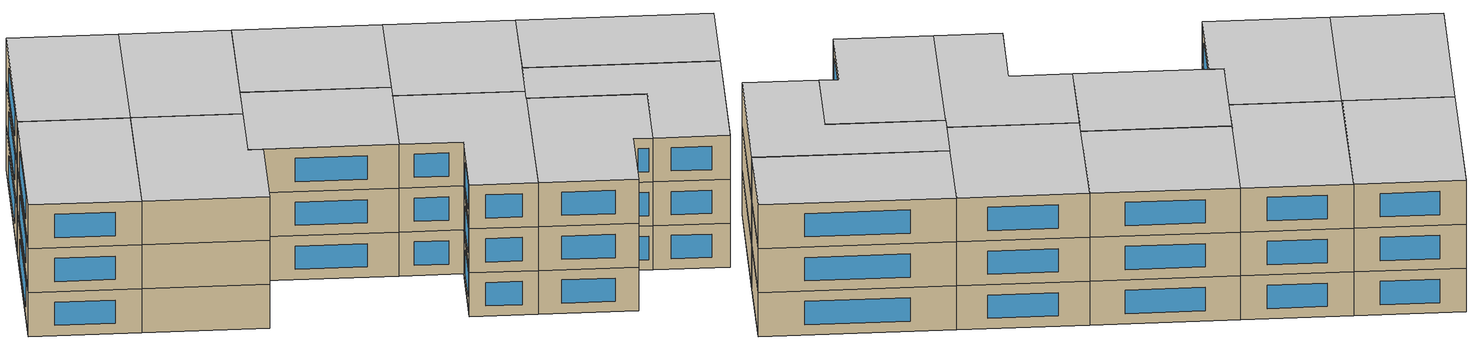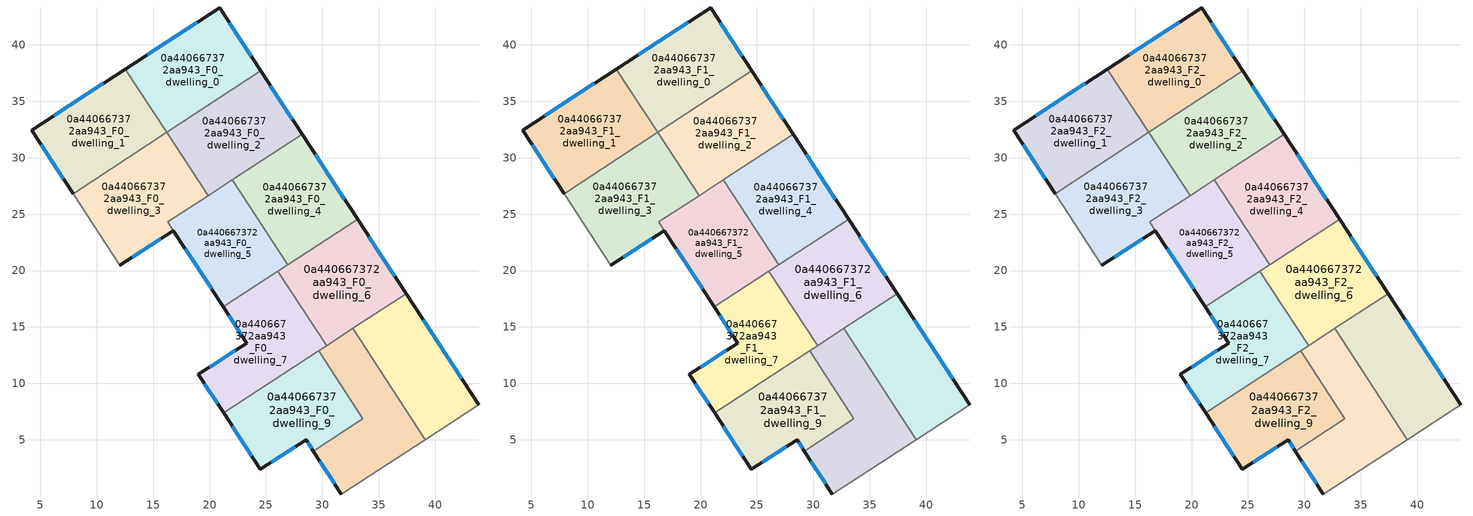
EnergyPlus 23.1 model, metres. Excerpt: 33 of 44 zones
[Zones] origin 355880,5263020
0a440667372aa943_F0_dwelling_0
 floor ground (EU_floor_Construction): 20.89,43.28 24.53,37.7 16.2,32.25 12.53,37.86 z0
 wall outside (EU_wall_Construction): 24.53,37.7 20.89,43.28 12.53,37.86 z0:3
 wall to 0a440667372aa943_F0_dwelling_1 (EU_wall_Construction): 12.53,37.86 16.2,32.25 z0:3
 wall to 0a440667372aa943_F0_dwelling_2 (EU_wall_Construction): 16.21,32.26 24.53,37.7 z0:3
 wall to 0a440667372aa943_F0_dwelling_3 (EU_wall_Construction): 16.2,32.25 16.21,32.26 z0:3
 window (EU_Window_Construction): 18.92,42.01 14.49,39.13 / 23.68,39.01 21.74,41.97 z0.7:2.3
0a440667372aa943_F0_dwelling_1
 floor ground (EU_floor_Construction): 12.53,37.86 16.2,32.25 7.89,26.83 4.22,32.46 z0
 wall outside (EU_wall_Construction): 12.53,37.86 4.22,32.46 7.89,26.83 z0:3
 wall to 0a440667372aa943_F0_dwelling_3 (EU_wall_Construction): 7.89,26.83 16.2,32.25 z0:3
 window (EU_Window_Construction): 10.58,36.59 6.17,33.73 / 5.08,31.14 7.03,28.15 z0.7:2.3
0a440667372aa943_F0_dwelling_10
 floor ground (EU_floor_Construction): 32.7,14.87 39.14,5.01 31.69,0.19 29.2,4 33.6,6.88 29.67,12.88 z0
 wall outside (EU_wall_Construction): 29.2,4 31.69,0.19 z0:3
 wall to 0a440667372aa943_F0_dwelling_9 (EU_wall_Construction): 29.67,12.88 33.6,6.88 29.2,4 z0:3
 wall to 0a440667372aa943_F0_dwelling_8 (EU_wall_Construction): 39.14,5.01 32.7,14.87 z0:3
 wall adiabatic (EU_wall_Construction): 31.69,0.19 39.14,5.01 z0:3
 wall to 0a440667372aa943_F0_dwelling_6 (EU_wall_Construction): 32.7,14.87 30.37,13.34 z0:3
 wall to 0a440667372aa943_F0_dwelling_7 (EU_wall_Construction): 30.37,13.34 29.67,12.89 z0:3
 window (EU_Window_Construction): 29.79,3.11 31.11,1.09 z0.7:2.3
0a440667372aa943_F0_dwelling_2
 floor ground (EU_floor_Construction): 24.53,37.7 28.2,32.09 19.88,26.66 16.21,32.26 z0
 wall outside (EU_wall_Construction): 28.2,32.09 24.53,37.7 z0:3
 wall to 0a440667372aa943_F0_dwelling_3 (EU_wall_Construction): 16.21,32.26 19.88,26.66 z0:3
 wall to 0a440667372aa943_F0_dwelling_4 (EU_wall_Construction): 22,28.04 28.2,32.09 z0:3
 wall to 0a440667372aa943_F0_dwelling_5 (EU_wall_Construction): 19.88,26.66 22,28.04 z0:3
 window (EU_Window_Construction): 27.34,33.41 25.39,36.38 z0.7:2.3
0a440667372aa943_F0_dwelling_3
 floor ground (EU_floor_Construction): 16.21,32.26 19.88,26.66 16.29,24.31 16.8,23.53 12.05,20.46 7.89,26.83 z0
 wall outside (EU_wall_Construction): 12.05,20.46 16.8,23.53 z0:3
 wall adiabatic (EU_wall_Construction): 7.89,26.83 12.05,20.46 z0:3
 wall to 0a440667372aa943_F0_dwelling_5 (EU_wall_Construction): 16.8,23.53 16.29,24.31 19.88,26.66 z0:3
 window (EU_Window_Construction): 13.17,21.18 15.68,22.81 z0.7:2.3
0a440667372aa943_F0_dwelling_4
 floor ground (EU_floor_Construction): 28.2,32.09 33.11,24.57 26.92,20.52 22,28.04 z0
 wall outside (EU_wall_Construction): 33.11,24.57 28.2,32.09 z0:3
 wall to 0a440667372aa943_F0_dwelling_5 (EU_wall_Construction): 22,28.04 26.92,20.52 z0:3
 wall to 0a440667372aa943_F0_dwelling_6 (EU_wall_Construction): 26.92,20.52 33.11,24.57 z0:3
 window (EU_Window_Construction): 31.96,26.33 29.35,30.33 z0.7:2.3
0a440667372aa943_F0_dwelling_5
 floor ground (EU_floor_Construction): 22,28.04 26.92,20.52 21.21,16.78 16.29,24.31 z0
 wall outside (EU_wall_Construction): 16.8,23.53 21.21,16.78 z0:3
 wall to 0a440667372aa943_F0_dwelling_7 (EU_wall_Construction): 21.21,16.78 26.06,19.95 z0:3
 wall to 0a440667372aa943_F0_dwelling_6 (EU_wall_Construction): 26.06,19.95 26.92,20.52 z0:3
 window (EU_Window_Construction): 17.83,21.95 20.17,18.37 z0.7:2.3
0a440667372aa943_F0_dwelling_6
 floor ground (EU_floor_Construction): 33.11,24.57 37.43,17.96 30.37,13.34 26.06,19.95 z0
 wall outside (EU_wall_Construction): 37.43,17.96 33.11,24.57 z0:3
 wall to 0a440667372aa943_F0_dwelling_7 (EU_wall_Construction): 26.06,19.95 30.37,13.34 z0:3
 wall to 0a440667372aa943_F0_dwelling_8 (EU_wall_Construction): 32.7,14.87 37.43,17.96 z0:3
 window (EU_Window_Construction): 36.42,19.51 34.13,23.01 z0.7:2.3
0a440667372aa943_F0_dwelling_7
 floor ground (EU_floor_Construction): 26.06,19.95 30.37,13.34 21.24,7.38 19.01,10.79 23.3,13.58 21.21,16.78 z0
 wall outside (EU_wall_Construction): 21.21,16.78 23.3,13.58 19.01,10.79 21.24,7.38 z0:3
 wall to 0a440667372aa943_F0_dwelling_9 (EU_wall_Construction): 21.24,7.38 29.67,12.88 z0:3
 window (EU_Window_Construction): 22.3,12.92 20.02,11.44 / 21.7,16.03 22.81,14.33 / 19.53,9.99 20.71,8.18 z0.7:2.3
0a440667372aa943_F0_dwelling_8
 floor ground (EU_floor_Construction): 37.43,17.96 43.88,8.09 39.14,5.01 32.7,14.87 z0
 wall outside (EU_wall_Construction): 43.88,8.09 37.43,17.96 z0:3
 wall adiabatic (EU_wall_Construction): 39.14,5.01 43.88,8.09 z0:3
 window (EU_Window_Construction): 42.37,10.4 38.95,15.64 z0.7:2.3
0a440667372aa943_F0_dwelling_9
 floor ground (EU_floor_Construction): 29.67,12.88 33.6,6.88 29.2,4 28.55,5 24.51,2.37 21.24,7.38 z0
 wall outside (EU_wall_Construction): 21.24,7.38 24.51,2.37 28.55,5 29.2,4 z0:3
 window (EU_Window_Construction): 22.01,6.2 23.74,3.55 / 28.71,4.76 29.05,4.24 / 25.46,2.99 27.6,4.38 z0.7:2.3
0a440667372aa943_F1_dwelling_0
 floor to 0a440667372aa943_F0_dwelling_0 (EU_floor_Construction): 20.89,43.28 24.53,37.7 16.2,32.25 12.53,37.86 z3
 wall outside (EU_wall_Construction): 24.53,37.7 20.89,43.28 12.53,37.86 z3:6
 wall to 0a440667372aa943_F1_dwelling_1 (EU_wall_Construction): 12.53,37.86 16.2,32.25 z3:6
 wall to 0a440667372aa943_F1_dwelling_2 (EU_wall_Construction): 16.21,32.26 24.53,37.7 z3:6
 wall to 0a440667372aa943_F1_dwelling_3 (EU_wall_Construction): 16.2,32.25 16.21,32.26 z3:6
 window (EU_Window_Construction): 18.92,42.01 14.49,39.13 / 23.68,39.01 21.74,41.97 z3.7:5.3
0a440667372aa943_F1_dwelling_1
 floor to 0a440667372aa943_F0_dwelling_1 (EU_floor_Construction): 12.53,37.86 16.2,32.25 7.89,26.83 4.22,32.46 z3
 wall outside (EU_wall_Construction): 12.53,37.86 4.22,32.46 7.89,26.83 z3:6
 wall to 0a440667372aa943_F1_dwelling_3 (EU_wall_Construction): 7.89,26.83 16.2,32.25 z3:6
 window (EU_Window_Construction): 10.58,36.59 6.17,33.73 / 5.08,31.14 7.03,28.15 z3.7:5.3
0a440667372aa943_F1_dwelling_10
 floor to 0a440667372aa943_F0_dwelling_10 (EU_floor_Construction): 32.7,14.87 39.14,5.01 31.69,0.19 29.2,4 33.6,6.88 29.67,12.88 z3
 wall outside (EU_wall_Construction): 29.2,4 31.69,0.19 z3:6
 wall to 0a440667372aa943_F1_dwelling_9 (EU_wall_Construction): 29.67,12.88 33.6,6.88 29.2,4 z3:6
 wall to 0a440667372aa943_F1_dwelling_8 (EU_wall_Construction): 39.14,5.01 32.7,14.87 z3:6
 wall adiabatic (EU_wall_Construction): 31.69,0.19 39.14,5.01 z3:6
 wall to 0a440667372aa943_F1_dwelling_6 (EU_wall_Construction): 32.7,14.87 30.37,13.34 z3:6
 wall to 0a440667372aa943_F1_dwelling_7 (EU_wall_Construction): 30.37,13.34 29.67,12.89 z3:6
 window (EU_Window_Construction): 29.79,3.11 31.11,1.09 z3.7:5.3
0a440667372aa943_F1_dwelling_2
 floor to 0a440667372aa943_F0_dwelling_2 (EU_floor_Construction): 24.53,37.7 28.2,32.09 19.88,26.66 16.21,32.26 z3
 wall outside (EU_wall_Construction): 28.2,32.09 24.53,37.7 z3:6
 wall to 0a440667372aa943_F1_dwelling_3 (EU_wall_Construction): 16.21,32.26 19.88,26.66 z3:6
 wall to 0a440667372aa943_F1_dwelling_4 (EU_wall_Construction): 22,28.04 28.2,32.09 z3:6
 wall to 0a440667372aa943_F1_dwelling_5 (EU_wall_Construction): 19.88,26.66 22,28.04 z3:6
 window (EU_Window_Construction): 27.34,33.41 25.39,36.38 z3.7:5.3
0a440667372aa943_F1_dwelling_3
 floor to 0a440667372aa943_F0_dwelling_3 (EU_floor_Construction): 16.21,32.26 19.88,26.66 16.29,24.31 16.8,23.53 12.05,20.46 7.89,26.83 z3
 wall outside (EU_wall_Construction): 12.05,20.46 16.8,23.53 z3:6
 wall adiabatic (EU_wall_Construction): 7.89,26.83 12.05,20.46 z3:6
 wall to 0a440667372aa943_F1_dwelling_5 (EU_wall_Construction): 16.8,23.53 16.29,24.31 19.88,26.66 z3:6
 window (EU_Window_Construction): 13.17,21.18 15.68,22.81 z3.7:5.3
0a440667372aa943_F1_dwelling_4
 floor to 0a440667372aa943_F0_dwelling_4 (EU_floor_Construction): 28.2,32.09 33.11,24.57 26.92,20.52 22,28.04 z3
 wall outside (EU_wall_Construction): 33.11,24.57 28.2,32.09 z3:6
 wall to 0a440667372aa943_F1_dwelling_5 (EU_wall_Construction): 22,28.04 26.92,20.52 z3:6
 wall to 0a440667372aa943_F1_dwelling_6 (EU_wall_Construction): 26.92,20.52 33.11,24.57 z3:6
 window (EU_Window_Construction): 31.96,26.33 29.35,30.33 z3.7:5.3
0a440667372aa943_F1_dwelling_5
 floor to 0a440667372aa943_F0_dwelling_5 (EU_floor_Construction): 22,28.04 26.92,20.52 21.21,16.78 16.29,24.32 z3
 wall outside (EU_wall_Construction): 16.8,23.53 21.21,16.78 z3:6
 wall to 0a440667372aa943_F1_dwelling_7 (EU_wall_Construction): 21.21,16.78 26.06,19.95 z3:6
 wall to 0a440667372aa943_F1_dwelling_6 (EU_wall_Construction): 26.06,19.95 26.92,20.52 z3:6
 window (EU_Window_Construction): 17.83,21.95 20.17,18.37 z3.7:5.3
0a440667372aa943_F1_dwelling_6
 floor to 0a440667372aa943_F0_dwelling_6 (EU_floor_Construction): 33.11,24.57 37.43,17.96 30.37,13.34 26.06,19.95 z3
 wall outside (EU_wall_Construction): 37.43,17.96 33.11,24.57 z3:6
 wall to 0a440667372aa943_F1_dwelling_7 (EU_wall_Construction): 26.06,19.95 30.37,13.34 z3:6
 wall to 0a440667372aa943_F1_dwelling_8 (EU_wall_Construction): 32.7,14.87 37.43,17.96 z3:6
 window (EU_Window_Construction): 36.42,19.51 34.13,23.01 z3.7:5.3
0a440667372aa943_F1_dwelling_7
 floor to 0a440667372aa943_F0_dwelling_7 (EU_floor_Construction): 26.06,19.95 30.37,13.34 21.24,7.38 19.01,10.79 23.3,13.58 21.21,16.78 z3
 wall outside (EU_wall_Construction): 21.21,16.78 23.3,13.58 19.01,10.79 21.24,7.38 z3:6
 wall to 0a440667372aa943_F1_dwelling_9 (EU_wall_Construction): 21.24,7.38 29.67,12.88 z3:6
 window (EU_Window_Construction): 22.3,12.92 20.02,11.44 / 21.7,16.03 22.81,14.33 / 19.53,9.99 20.71,8.18 z3.7:5.3
0a440667372aa943_F1_dwelling_8
 floor to 0a440667372aa943_F0_dwelling_8 (EU_floor_Construction): 37.43,17.96 43.88,8.09 39.14,5.01 32.7,14.87 z3
 wall outside (EU_wall_Construction): 43.88,8.09 37.43,17.96 z3:6
 wall adiabatic (EU_wall_Construction): 39.14,5.01 43.88,8.09 z3:6
 window (EU_Window_Construction): 42.37,10.4 38.95,15.64 z3.7:5.3
0a440667372aa943_F1_dwelling_9
 floor to 0a440667372aa943_F0_dwelling_9 (EU_floor_Construction): 29.67,12.88 33.6,6.88 29.2,4 28.55,5 24.51,2.37 21.24,7.38 z3
 wall outside (EU_wall_Construction): 21.24,7.38 24.51,2.37 28.55,5 29.2,4 z3:6
 window (EU_Window_Construction): 22.01,6.2 23.74,3.55 / 28.71,4.76 29.05,4.24 / 25.46,2.99 27.6,4.38 z3.7:5.3
0a440667372aa943_F2_dwelling_0
 floor to 0a440667372aa943_F1_dwelling_0 (EU_floor_Construction): 20.89,43.28 24.53,37.7 16.2,32.25 12.53,37.86 z6
 wall outside (EU_wall_Construction): 24.53,37.7 20.89,43.28 12.53,37.86 z6:9
 wall to 0a440667372aa943_F2_dwelling_1 (EU_wall_Construction): 12.53,37.86 16.2,32.25 z6:9
 wall to 0a440667372aa943_F2_dwelling_2 (EU_wall_Construction): 16.21,32.26 24.53,37.7 z6:9
 wall to 0a440667372aa943_F2_dwelling_3 (EU_wall_Construction): 16.2,32.25 16.21,32.26 z6:9
 window (EU_Window_Construction): 18.92,42.01 14.49,39.13 / 23.68,39.01 21.74,41.97 z6.7:8.3
 ceiling to 0a440667372aa943_F3_dwelling_0 (EU_floor_Construction): 24.53,37.7 20.89,43.28 12.53,37.86 16.2,32.25 z9
0a440667372aa943_F2_dwelling_1
 floor to 0a440667372aa943_F1_dwelling_1 (EU_floor_Construction): 12.53,37.86 16.2,32.25 7.89,26.83 4.22,32.46 z6
 wall outside (EU_wall_Construction): 12.53,37.86 4.22,32.46 7.89,26.83 z6:9
 wall to 0a440667372aa943_F2_dwelling_3 (EU_wall_Construction): 7.89,26.83 16.2,32.25 z6:9
 window (EU_Window_Construction): 10.58,36.59 6.17,33.73 / 5.08,31.14 7.03,28.15 z6.7:8.3
 ceiling to 0a440667372aa943_F3_dwelling_1 (EU_floor_Construction): 16.2,32.25 12.53,37.86 4.22,32.46 7.89,26.83 z9
0a440667372aa943_F2_dwelling_10
 floor to 0a440667372aa943_F1_dwelling_10 (EU_floor_Construction): 32.7,14.87 39.14,5.01 31.69,0.19 29.2,4 33.6,6.88 29.67,12.88 z6
 wall outside (EU_wall_Construction): 29.2,4 31.69,0.19 z6:9
 wall to 0a440667372aa943_F2_dwelling_9 (EU_wall_Construction): 29.67,12.88 33.6,6.88 29.2,4 z6:9
 wall to 0a440667372aa943_F2_dwelling_8 (EU_wall_Construction): 39.14,5.01 32.7,14.87 z6:9
 wall adiabatic (EU_wall_Construction): 31.69,0.19 39.14,5.01 z6:9
 wall to 0a440667372aa943_F2_dwelling_6 (EU_wall_Construction): 32.7,14.87 30.37,13.34 z6:9
 wall to 0a440667372aa943_F2_dwelling_7 (EU_wall_Construction): 30.37,13.34 29.67,12.89 z6:9
 window (EU_Window_Construction): 29.79,3.11 31.11,1.09 z6.7:8.3
 ceiling to 0a440667372aa943_F3_dwelling_10 (EU_floor_Construction): 39.14,5.01 32.7,14.87 29.67,12.88 33.6,6.88 29.2,4 31.69,0.19 z9
0a440667372aa943_F2_dwelling_2
 floor to 0a440667372aa943_F1_dwelling_2 (EU_floor_Construction): 24.53,37.7 28.2,32.09 19.88,26.66 16.21,32.26 z6
 wall outside (EU_wall_Construction): 28.2,32.09 24.53,37.7 z6:9
 wall to 0a440667372aa943_F2_dwelling_3 (EU_wall_Construction): 16.21,32.26 19.88,26.66 z6:9
 wall to 0a440667372aa943_F2_dwelling_4 (EU_wall_Construction): 22,28.04 28.2,32.09 z6:9
 wall to 0a440667372aa943_F2_dwelling_5 (EU_wall_Construction): 19.88,26.66 22,28.04 z6:9
 window (EU_Window_Construction): 27.34,33.41 25.39,36.38 z6.7:8.3
 ceiling to 0a440667372aa943_F3_dwelling_2 (EU_floor_Construction): 28.2,32.09 24.53,37.7 16.21,32.26 19.88,26.66 z9
0a440667372aa943_F2_dwelling_3
 floor to 0a440667372aa943_F1_dwelling_3 (EU_floor_Construction): 16.21,32.26 19.88,26.66 16.29,24.31 16.8,23.53 12.05,20.46 7.89,26.83 z6
 wall outside (EU_wall_Construction): 12.05,20.46 16.8,23.53 z6:9
 wall adiabatic (EU_wall_Construction): 7.89,26.83 12.05,20.46 z6:9
 wall to 0a440667372aa943_F2_dwelling_5 (EU_wall_Construction): 16.8,23.53 16.29,24.31 19.88,26.66 z6:9
 window (EU_Window_Construction): 13.17,21.18 15.68,22.81 z6.7:8.3
 ceiling to 0a440667372aa943_F3_dwelling_3 (EU_floor_Construction): 16.8,23.53 16.29,24.31 19.88,26.66 16.21,32.26 7.89,26.83 12.05,20.46 z9
0a440667372aa943_F2_dwelling_4
 floor to 0a440667372aa943_F1_dwelling_4 (EU_floor_Construction): 28.2,32.09 33.11,24.57 26.92,20.52 22,28.04 z6
 wall outside (EU_wall_Construction): 33.11,24.57 28.2,32.09 z6:9
 wall to 0a440667372aa943_F2_dwelling_5 (EU_wall_Construction): 22,28.04 26.92,20.52 z6:9
 wall to 0a440667372aa943_F2_dwelling_6 (EU_wall_Construction): 26.92,20.52 33.11,24.57 z6:9
 window (EU_Window_Construction): 31.96,26.33 29.35,30.33 z6.7:8.3
 ceiling to 0a440667372aa943_F3_dwelling_4 (EU_floor_Construction): 33.11,24.57 28.2,32.09 22,28.04 26.92,20.52 z9
0a440667372aa943_F2_dwelling_5
 floor to 0a440667372aa943_F1_dwelling_5 (EU_floor_Construction): 22,28.04 26.92,20.52 21.21,16.78 16.29,24.32 z6
 wall outside (EU_wall_Construction): 16.8,23.53 21.21,16.78 z6:9
 wall to 0a440667372aa943_F2_dwelling_7 (EU_wall_Construction): 21.21,16.78 26.06,19.95 z6:9
 wall to 0a440667372aa943_F2_dwelling_6 (EU_wall_Construction): 26.06,19.95 26.92,20.52 z6:9
 window (EU_Window_Construction): 17.83,21.95 20.17,18.37 z6.7:8.3
 ceiling to 0a440667372aa943_F3_dwelling_5 (EU_floor_Construction): 26.92,20.52 22,28.04 16.29,24.32 21.21,16.78 z9
0a440667372aa943_F2_dwelling_6
 floor to 0a440667372aa943_F1_dwelling_6 (EU_floor_Construction): 33.11,24.57 37.43,17.96 30.37,13.34 26.06,19.95 z6
 wall outside (EU_wall_Construction): 37.43,17.96 33.11,24.57 z6:9
 wall to 0a440667372aa943_F2_dwelling_7 (EU_wall_Construction): 26.06,19.95 30.37,13.34 z6:9
 wall to 0a440667372aa943_F2_dwelling_8 (EU_wall_Construction): 32.7,14.87 37.43,17.96 z6:9
 window (EU_Window_Construction): 36.42,19.51 34.13,23.01 z6.7:8.3
 ceiling to 0a440667372aa943_F3_dwelling_6 (EU_floor_Construction): 37.43,17.96 33.11,24.57 26.06,19.95 30.37,13.34 z9
0a440667372aa943_F2_dwelling_7
 floor to 0a440667372aa943_F1_dwelling_7 (EU_floor_Construction): 26.06,19.95 30.37,13.34 21.24,7.38 19.01,10.79 23.3,13.58 21.21,16.78 z6
 wall outside (EU_wall_Construction): 21.21,16.78 23.3,13.58 19.01,10.79 21.24,7.38 z6:9
 wall to 0a440667372aa943_F2_dwelling_9 (EU_wall_Construction): 21.24,7.38 29.67,12.88 z6:9
 window (EU_Window_Construction): 22.3,12.92 20.02,11.44 / 21.7,16.03 22.81,14.33 / 19.53,9.99 20.71,8.18 z6.7:8.3
 ceiling to 0a440667372aa943_F3_dwelling_7 (EU_floor_Construction): 30.37,13.34 26.06,19.95 21.21,16.78 23.3,13.58 19.01,10.79 21.24,7.38 z9
0a440667372aa943_F2_dwelling_8
 floor to 0a440667372aa943_F1_dwelling_8 (EU_floor_Construction): 37.43,17.96 43.88,8.09 39.14,5.01 32.7,14.87 z6
 wall outside (EU_wall_Construction): 43.88,8.09 37.43,17.96 z6:9
 wall adiabatic (EU_wall_Construction): 39.14,5.01 43.88,8.09 z6:9
 window (EU_Window_Construction): 42.37,10.4 38.95,15.64 z6.7:8.3
 ceiling to 0a440667372aa943_F3_dwelling_8 (EU_floor_Construction): 43.88,8.09 37.43,17.96 32.7,14.87 39.14,5.01 z9
0a440667372aa943_F2_dwelling_9
 floor to 0a440667372aa943_F1_dwelling_9 (EU_floor_Construction): 29.67,12.88 33.6,6.88 29.2,4 28.55,5 24.51,2.37 21.24,7.38 z6
 wall outside (EU_wall_Construction): 21.24,7.38 24.51,2.37 28.55,5 29.2,4 z6:9
 window (EU_Window_Construction): 22.01,6.2 23.74,3.55 / 28.71,4.76 29.05,4.24 / 25.46,2.99 27.6,4.38 z6.7:8.3
 ceiling to 0a440667372aa943_F3_dwelling_9 (EU_floor_Construction): 33.6,6.88 29.67,12.88 21.24,7.38 24.51,2.37 28.55,5 29.2,4 z9
[Building]
EU S2 Campaign: North Axis=0; Terrain=City; Solar Distribution=FullExterior
[Site:Location]
Budapest.Ferenc.Liszt.Intl.AP: Latitude=47.437; Longitude=19.256; Time Zone=1; Elevation=185
[SizingPeriod:WeatherFileDays]
AnnualSizingPeriod: Begin Month=1; Begin Day of Month=1; End Month=12; End Day of Month=31; Day of Week for Start Day=Monday; Use Weather File Daylight Saving Period=No; Use Weather File Rain and Snow Indicators=No
[MATERIAL]
EU_InternalMass_Material: Roughness=MediumRough; Thickness=0.1; Conductivity=1; Density=1800; Specific Heat=900; Thermal Absorptance=0.9; Solar Absorptance=0.7; Visible Absorptance=0.7
[MATERIAL:NOMASS] Roughness=MediumRough; Thermal Absorptance=0.9; Solar Absorptance=0.7; Visible Absorptance=0.7
Name | Thermal Resistance
EU_wall_NoMass | 0.832559
EU_floor_NoMass | 0.872794
[WINDOWMATERIAL:SIMPLEGLAZINGSYSTEM]
EU_Window_SimpleGlazing: UFactor=2.79869; Solar Heat Gain Coefficient=0.75; Visible Transmittance=0.75
[CONSTRUCTION]
EU_wall_Construction: EU_wall_NoMass
EU_floor_Construction: EU_floor_NoMass
EU_Window_Construction: EU_Window_SimpleGlazing
EU_InternalMass_Construction: EU_InternalMass_Material
[ZONE] Type=1; Multiplier=1; Ceiling Height=autocalculate; Floor Area=autocalculate; Part of Total Floor Area=Yes
Name | Volume
0a440667372aa943_F0_dwelling_0; 0a440667372aa943_F1_dwelling_0; 0a440667372aa943_F2_dwelling_0 | 199.676
0a440667372aa943_F0_dwelling_1; 0a440667372aa943_F1_dwelling_1; 0a440667372aa943_F2_dwelling_1 | 199.688
0a440667372aa943_F0_dwelling_10; 0a440667372aa943_F1_dwelling_10; 0a440667372aa943_F2_dwelling_10 | 199.673
0a440667372aa943_F0_dwelling_2; 0a440667372aa943_F1_dwelling_2; 0a440667372aa943_F2_dwelling_2 | 199.655
0a440667372aa943_F0_dwelling_3; 0a440667372aa943_F1_dwelling_3; 0a440667372aa943_F2_dwelling_3 | 215.276
0a440667372aa943_F0_dwelling_4; 0a440667372aa943_F1_dwelling_4; 0a440667372aa943_F2_dwelling_4 | 199.681
0a440667372aa943_F0_dwelling_5 | 184.074
0a440667372aa943_F1_dwelling_5; 0a440667372aa943_F2_dwelling_5 | 184.009
0a440667372aa943_F0_dwelling_6; 0a440667372aa943_F1_dwelling_6; 0a440667372aa943_F2_dwelling_6 | 199.677
0a440667372aa943_F0_dwelling_7; 0a440667372aa943_F1_dwelling_7; 0a440667372aa943_F2_dwelling_7 | 199.668
0a440667372aa943_F0_dwelling_8; 0a440667372aa943_F1_dwelling_8; 0a440667372aa943_F2_dwelling_8 | 199.69
0a440667372aa943_F0_dwelling_9; 0a440667372aa943_F1_dwelling_9; 0a440667372aa943_F2_dwelling_9 | 199.679
[INTERNALMASS] Construction=EU_InternalMass_Construction
Name | Zone or ZoneList | Surface Area
0a440667372aa943_F0_dwelling_0_EU_InternalMass | 0a440667372aa943_F0_dwelling_0 | 66.5584
0a440667372aa943_F0_dwelling_1_EU_InternalMass | 0a440667372aa943_F0_dwelling_1 | 66.5641
0a440667372aa943_F0_dwelling_2_EU_InternalMass | 0a440667372aa943_F0_dwelling_2 | 66.554
0a440667372aa943_F0_dwelling_3_EU_InternalMass | 0a440667372aa943_F0_dwelling_3 | 71.76
0a440667372aa943_F0_dwelling_4_EU_InternalMass | 0a440667372aa943_F0_dwelling_4 | 66.5598
0a440667372aa943_F0_dwelling_5_EU_InternalMass | 0a440667372aa943_F0_dwelling_5 | 61.356
0a440667372aa943_F0_dwelling_6_EU_InternalMass | 0a440667372aa943_F0_dwelling_6 | 66.5589
0a440667372aa943_F0_dwelling_7_EU_InternalMass | 0a440667372aa943_F0_dwelling_7 | 66.5569
0a440667372aa943_F0_dwelling_8_EU_InternalMass | 0a440667372aa943_F0_dwelling_8 | 66.5631
0a440667372aa943_F0_dwelling_9_EU_InternalMass | 0a440667372aa943_F0_dwelling_9 | 66.5613
0a440667372aa943_F0_dwelling_10_EU_InternalMass | 0a440667372aa943_F0_dwelling_10 | 66.5577
0a440667372aa943_F1_dwelling_0_EU_InternalMass | 0a440667372aa943_F1_dwelling_0 | 66.5584
0a440667372aa943_F1_dwelling_1_EU_InternalMass | 0a440667372aa943_F1_dwelling_1 | 66.5641
0a440667372aa943_F1_dwelling_2_EU_InternalMass | 0a440667372aa943_F1_dwelling_2 | 66.554
0a440667372aa943_F1_dwelling_3_EU_InternalMass | 0a440667372aa943_F1_dwelling_3 | 71.76
0a440667372aa943_F1_dwelling_4_EU_InternalMass | 0a440667372aa943_F1_dwelling_4 | 66.5598
0a440667372aa943_F1_dwelling_5_EU_InternalMass | 0a440667372aa943_F1_dwelling_5 | 61.356
0a440667372aa943_F1_dwelling_6_EU_InternalMass | 0a440667372aa943_F1_dwelling_6 | 66.5589
0a440667372aa943_F1_dwelling_7_EU_InternalMass | 0a440667372aa943_F1_dwelling_7 | 66.5569
0a440667372aa943_F1_dwelling_8_EU_InternalMass | 0a440667372aa943_F1_dwelling_8 | 66.5631
0a440667372aa943_F1_dwelling_9_EU_InternalMass | 0a440667372aa943_F1_dwelling_9 | 66.5613
0a440667372aa943_F1_dwelling_10_EU_InternalMass | 0a440667372aa943_F1_dwelling_10 | 66.5577
0a440667372aa943_F2_dwelling_0_EU_InternalMass | 0a440667372aa943_F2_dwelling_0 | 66.5584
0a440667372aa943_F2_dwelling_1_EU_InternalMass | 0a440667372aa943_F2_dwelling_1 | 66.5641
0a440667372aa943_F2_dwelling_2_EU_InternalMass | 0a440667372aa943_F2_dwelling_2 | 66.554
0a440667372aa943_F2_dwelling_3_EU_InternalMass | 0a440667372aa943_F2_dwelling_3 | 71.76
0a440667372aa943_F2_dwelling_4_EU_InternalMass | 0a440667372aa943_F2_dwelling_4 | 66.5598
0a440667372aa943_F2_dwelling_5_EU_InternalMass | 0a440667372aa943_F2_dwelling_5 | 61.356
0a440667372aa943_F2_dwelling_6_EU_InternalMass | 0a440667372aa943_F2_dwelling_6 | 66.5589
0a440667372aa943_F2_dwelling_7_EU_InternalMass | 0a440667372aa943_F2_dwelling_7 | 66.5569
0a440667372aa943_F2_dwelling_8_EU_InternalMass | 0a440667372aa943_F2_dwelling_8 | 66.5631
0a440667372aa943_F2_dwelling_9_EU_InternalMass | 0a440667372aa943_F2_dwelling_9 | 66.5613
0a440667372aa943_F2_dwelling_10_EU_InternalMass | 0a440667372aa943_F2_dwelling_10 | 66.5577
[OTHEREQUIPMENT] Fuel Type=Electricity; Design Level Calculation Method=Watts/Area; Power per Zone Floor Area=1; Fraction Latent=0; Fraction Radiant=0; Fraction Lost=0; Carbon Dioxide Generation Rate=0; EndUse Subcategory=EU_Step8_InternalGains
Name | Zone or ZoneList or Space or SpaceList | Schedule
EU_Step8_InternalGain_0a440667372aa943_F0_dwelling_0_f000 | 0a440667372aa943_F0_dwelling_0 | EU_Step8_GainSchedule_0a440667372aa943_F0_dwelling_0_f000
EU_Step8_InternalGain_0a440667372aa943_F0_dwelling_1_f000 | 0a440667372aa943_F0_dwelling_1 | EU_Step8_GainSchedule_0a440667372aa943_F0_dwelling_1_f000
EU_Step8_InternalGain_0a440667372aa943_F0_dwelling_2_f000 | 0a440667372aa943_F0_dwelling_2 | EU_Step8_GainSchedule_0a440667372aa943_F0_dwelling_2_f000
EU_Step8_InternalGain_0a440667372aa943_F0_dwelling_3_f000 | 0a440667372aa943_F0_dwelling_3 | EU_Step8_GainSchedule_0a440667372aa943_F0_dwelling_3_f000
EU_Step8_InternalGain_0a440667372aa943_F0_dwelling_4_f000 | 0a440667372aa943_F0_dwelling_4 | EU_Step8_GainSchedule_0a440667372aa943_F0_dwelling_4_f000
EU_Step8_InternalGain_0a440667372aa943_F0_dwelling_5_f000 | 0a440667372aa943_F0_dwelling_5 | EU_Step8_GainSchedule_0a440667372aa943_F0_dwelling_5_f000
EU_Step8_InternalGain_0a440667372aa943_F0_dwelling_6_f000 | 0a440667372aa943_F0_dwelling_6 | EU_Step8_GainSchedule_0a440667372aa943_F0_dwelling_6_f000
EU_Step8_InternalGain_0a440667372aa943_F0_dwelling_7_f000 | 0a440667372aa943_F0_dwelling_7 | EU_Step8_GainSchedule_0a440667372aa943_F0_dwelling_7_f000
EU_Step8_InternalGain_0a440667372aa943_F0_dwelling_8_f000 | 0a440667372aa943_F0_dwelling_8 | EU_Step8_GainSchedule_0a440667372aa943_F0_dwelling_8_f000
EU_Step8_InternalGain_0a440667372aa943_F0_dwelling_9_f000 | 0a440667372aa943_F0_dwelling_9 | EU_Step8_GainSchedule_0a440667372aa943_F0_dwelling_9_f000
EU_Step8_InternalGain_0a440667372aa943_F0_dwelling_10_f000 | 0a440667372aa943_F0_dwelling_10 | EU_Step8_GainSchedule_0a440667372aa943_F0_dwelling_10_f000
EU_Step8_InternalGain_0a440667372aa943_F1_dwelling_0_f000 | 0a440667372aa943_F1_dwelling_0 | EU_Step8_GainSchedule_0a440667372aa943_F1_dwelling_0_f000
EU_Step8_InternalGain_0a440667372aa943_F1_dwelling_1_f000 | 0a440667372aa943_F1_dwelling_1 | EU_Step8_GainSchedule_0a440667372aa943_F1_dwelling_1_f000
EU_Step8_InternalGain_0a440667372aa943_F1_dwelling_2_f000 | 0a440667372aa943_F1_dwelling_2 | EU_Step8_GainSchedule_0a440667372aa943_F1_dwelling_2_f000
EU_Step8_InternalGain_0a440667372aa943_F1_dwelling_3_f000 | 0a440667372aa943_F1_dwelling_3 | EU_Step8_GainSchedule_0a440667372aa943_F1_dwelling_3_f000
EU_Step8_InternalGain_0a440667372aa943_F1_dwelling_4_f000 | 0a440667372aa943_F1_dwelling_4 | EU_Step8_GainSchedule_0a440667372aa943_F1_dwelling_4_f000
EU_Step8_InternalGain_0a440667372aa943_F1_dwelling_5_f000 | 0a440667372aa943_F1_dwelling_5 | EU_Step8_GainSchedule_0a440667372aa943_F1_dwelling_5_f000
EU_Step8_InternalGain_0a440667372aa943_F1_dwelling_6_f000 | 0a440667372aa943_F1_dwelling_6 | EU_Step8_GainSchedule_0a440667372aa943_F1_dwelling_6_f000
EU_Step8_InternalGain_0a440667372aa943_F1_dwelling_7_f000 | 0a440667372aa943_F1_dwelling_7 | EU_Step8_GainSchedule_0a440667372aa943_F1_dwelling_7_f000
EU_Step8_InternalGain_0a440667372aa943_F1_dwelling_8_f000 | 0a440667372aa943_F1_dwelling_8 | EU_Step8_GainSchedule_0a440667372aa943_F1_dwelling_8_f000
EU_Step8_InternalGain_0a440667372aa943_F1_dwelling_9_f000 | 0a440667372aa943_F1_dwelling_9 | EU_Step8_GainSchedule_0a440667372aa943_F1_dwelling_9_f000
EU_Step8_InternalGain_0a440667372aa943_F1_dwelling_10_f000 | 0a440667372aa943_F1_dwelling_10 | EU_Step8_GainSchedule_0a440667372aa943_F1_dwelling_10_f000
EU_Step8_InternalGain_0a440667372aa943_F2_dwelling_0_f000 | 0a440667372aa943_F2_dwelling_0 | EU_Step8_GainSchedule_0a440667372aa943_F2_dwelling_0_f000
EU_Step8_InternalGain_0a440667372aa943_F2_dwelling_1_f000 | 0a440667372aa943_F2_dwelling_1 | EU_Step8_GainSchedule_0a440667372aa943_F2_dwelling_1_f000
EU_Step8_InternalGain_0a440667372aa943_F2_dwelling_2_f000 | 0a440667372aa943_F2_dwelling_2 | EU_Step8_GainSchedule_0a440667372aa943_F2_dwelling_2_f000
EU_Step8_InternalGain_0a440667372aa943_F2_dwelling_3_f000 | 0a440667372aa943_F2_dwelling_3 | EU_Step8_GainSchedule_0a440667372aa943_F2_dwelling_3_f000
EU_Step8_InternalGain_0a440667372aa943_F2_dwelling_4_f000 | 0a440667372aa943_F2_dwelling_4 | EU_Step8_GainSchedule_0a440667372aa943_F2_dwelling_4_f000
EU_Step8_InternalGain_0a440667372aa943_F2_dwelling_5_f000 | 0a440667372aa943_F2_dwelling_5 | EU_Step8_GainSchedule_0a440667372aa943_F2_dwelling_5_f000
EU_Step8_InternalGain_0a440667372aa943_F2_dwelling_6_f000 | 0a440667372aa943_F2_dwelling_6 | EU_Step8_GainSchedule_0a440667372aa943_F2_dwelling_6_f000
EU_Step8_InternalGain_0a440667372aa943_F2_dwelling_7_f000 | 0a440667372aa943_F2_dwelling_7 | EU_Step8_GainSchedule_0a440667372aa943_F2_dwelling_7_f000
EU_Step8_InternalGain_0a440667372aa943_F2_dwelling_8_f000 | 0a440667372aa943_F2_dwelling_8 | EU_Step8_GainSchedule_0a440667372aa943_F2_dwelling_8_f000
EU_Step8_InternalGain_0a440667372aa943_F2_dwelling_9_f000 | 0a440667372aa943_F2_dwelling_9 | EU_Step8_GainSchedule_0a440667372aa943_F2_dwelling_9_f000
EU_Step8_InternalGain_0a440667372aa943_F2_dwelling_10_f000 | 0a440667372aa943_F2_dwelling_10 | EU_Step8_GainSchedule_0a440667372aa943_F2_dwelling_10_f000
[ZONEVENTILATION:DESIGNFLOWRATE] Schedule=EU_AlwaysOn; Design Flow Rate Calculation Method=AirChanges/Hour; Air Changes per Hour=0.475469; Ventilation Type=Natural; Fan Pressure Rise=0; Fan Total Efficiency=1; Constant Term Coefficient=1; Temperature Term Coefficient=0; Velocity Term Coefficient=0; Velocity Squared Term Coefficient=0; Minimum Indoor Temperature=-100; Maximum Indoor Temperature=100; Delta Temperature=-100; Minimum Outdoor Temperature=-100; Maximum Outdoor Temperature=100; Maximum Wind Speed=40
Name | Zone or ZoneList or Space or SpaceList
EU_ConstantAir_0a440667372aa943_F0_dwelling_0 | 0a440667372aa943_F0_dwelling_0
EU_ConstantAir_0a440667372aa943_F0_dwelling_1 | 0a440667372aa943_F0_dwelling_1
EU_ConstantAir_0a440667372aa943_F0_dwelling_2 | 0a440667372aa943_F0_dwelling_2
EU_ConstantAir_0a440667372aa943_F0_dwelling_3 | 0a440667372aa943_F0_dwelling_3
EU_ConstantAir_0a440667372aa943_F0_dwelling_4 | 0a440667372aa943_F0_dwelling_4
EU_ConstantAir_0a440667372aa943_F0_dwelling_5 | 0a440667372aa943_F0_dwelling_5
EU_ConstantAir_0a440667372aa943_F0_dwelling_6 | 0a440667372aa943_F0_dwelling_6
EU_ConstantAir_0a440667372aa943_F0_dwelling_7 | 0a440667372aa943_F0_dwelling_7
EU_ConstantAir_0a440667372aa943_F0_dwelling_8 | 0a440667372aa943_F0_dwelling_8
EU_ConstantAir_0a440667372aa943_F0_dwelling_9 | 0a440667372aa943_F0_dwelling_9
EU_ConstantAir_0a440667372aa943_F0_dwelling_10 | 0a440667372aa943_F0_dwelling_10
EU_ConstantAir_0a440667372aa943_F1_dwelling_0 | 0a440667372aa943_F1_dwelling_0
EU_ConstantAir_0a440667372aa943_F1_dwelling_1 | 0a440667372aa943_F1_dwelling_1
EU_ConstantAir_0a440667372aa943_F1_dwelling_2 | 0a440667372aa943_F1_dwelling_2
EU_ConstantAir_0a440667372aa943_F1_dwelling_3 | 0a440667372aa943_F1_dwelling_3
EU_ConstantAir_0a440667372aa943_F1_dwelling_4 | 0a440667372aa943_F1_dwelling_4
EU_ConstantAir_0a440667372aa943_F1_dwelling_5 | 0a440667372aa943_F1_dwelling_5
EU_ConstantAir_0a440667372aa943_F1_dwelling_6 | 0a440667372aa943_F1_dwelling_6
EU_ConstantAir_0a440667372aa943_F1_dwelling_7 | 0a440667372aa943_F1_dwelling_7
EU_ConstantAir_0a440667372aa943_F1_dwelling_8 | 0a440667372aa943_F1_dwelling_8
EU_ConstantAir_0a440667372aa943_F1_dwelling_9 | 0a440667372aa943_F1_dwelling_9
EU_ConstantAir_0a440667372aa943_F1_dwelling_10 | 0a440667372aa943_F1_dwelling_10
EU_ConstantAir_0a440667372aa943_F2_dwelling_0 | 0a440667372aa943_F2_dwelling_0
EU_ConstantAir_0a440667372aa943_F2_dwelling_1 | 0a440667372aa943_F2_dwelling_1
EU_ConstantAir_0a440667372aa943_F2_dwelling_2 | 0a440667372aa943_F2_dwelling_2
EU_ConstantAir_0a440667372aa943_F2_dwelling_3 | 0a440667372aa943_F2_dwelling_3
EU_ConstantAir_0a440667372aa943_F2_dwelling_4 | 0a440667372aa943_F2_dwelling_4
EU_ConstantAir_0a440667372aa943_F2_dwelling_5 | 0a440667372aa943_F2_dwelling_5
EU_ConstantAir_0a440667372aa943_F2_dwelling_6 | 0a440667372aa943_F2_dwelling_6
EU_ConstantAir_0a440667372aa943_F2_dwelling_7 | 0a440667372aa943_F2_dwelling_7
EU_ConstantAir_0a440667372aa943_F2_dwelling_8 | 0a440667372aa943_F2_dwelling_8
EU_ConstantAir_0a440667372aa943_F2_dwelling_9 | 0a440667372aa943_F2_dwelling_9
EU_ConstantAir_0a440667372aa943_F2_dwelling_10 | 0a440667372aa943_F2_dwelling_10
[HVACTEMPLATE:THERMOSTAT] Constant Heating Setpoint=20; Constant Cooling Setpoint=50
EU_HeatOnly_0a440667372aa943_F0_dwelling_0; EU_HeatOnly_0a440667372aa943_F0_dwelling_1; EU_HeatOnly_0a440667372aa943_F0_dwelling_2; EU_HeatOnly_0a440667372aa943_F0_dwelling_3; EU_HeatOnly_0a440667372aa943_F0_dwelling_4; EU_HeatOnly_0a440667372aa943_F0_dwelling_5; EU_HeatOnly_0a440667372aa943_F0_dwelling_6; EU_HeatOnly_0a440667372aa943_F0_dwelling_7; EU_HeatOnly_0a440667372aa943_F0_dwelling_8; EU_HeatOnly_0a440667372aa943_F0_dwelling_9; EU_HeatOnly_0a440667372aa943_F0_dwelling_10; EU_HeatOnly_0a440667372aa943_F1_dwelling_0; EU_HeatOnly_0a440667372aa943_F1_dwelling_1; EU_HeatOnly_0a440667372aa943_F1_dwelling_2; EU_HeatOnly_0a440667372aa943_F1_dwelling_3; EU_HeatOnly_0a440667372aa943_F1_dwelling_4; EU_HeatOnly_0a440667372aa943_F1_dwelling_5; EU_HeatOnly_0a440667372aa943_F1_dwelling_6; EU_HeatOnly_0a440667372aa943_F1_dwelling_7; EU_HeatOnly_0a440667372aa943_F1_dwelling_8; EU_HeatOnly_0a440667372aa943_F1_dwelling_9; EU_HeatOnly_0a440667372aa943_F1_dwelling_10; EU_HeatOnly_0a440667372aa943_F2_dwelling_0; EU_HeatOnly_0a440667372aa943_F2_dwelling_1; EU_HeatOnly_0a440667372aa943_F2_dwelling_2; EU_HeatOnly_0a440667372aa943_F2_dwelling_3; EU_HeatOnly_0a440667372aa943_F2_dwelling_4; EU_HeatOnly_0a440667372aa943_F2_dwelling_5; EU_HeatOnly_0a440667372aa943_F2_dwelling_6; EU_HeatOnly_0a440667372aa943_F2_dwelling_7; EU_HeatOnly_0a440667372aa943_F2_dwelling_8; EU_HeatOnly_0a440667372aa943_F2_dwelling_9; EU_HeatOnly_0a440667372aa943_F2_dwelling_10; EU_HeatOnly_0a440667372aa943_F3_dwelling_0; EU_HeatOnly_0a440667372aa943_F3_dwelling_1; EU_HeatOnly_0a440667372aa943_F3_dwelling_2; EU_HeatOnly_0a440667372aa943_F3_dwelling_3; EU_HeatOnly_0a440667372aa943_F3_dwelling_4; EU_HeatOnly_0a440667372aa943_F3_dwelling_5; EU_HeatOnly_0a440667372aa943_F3_dwelling_6; EU_HeatOnly_0a440667372aa943_F3_dwelling_7; EU_HeatOnly_0a440667372aa943_F3_dwelling_8; EU_HeatOnly_0a440667372aa943_F3_dwelling_9; EU_HeatOnly_0a440667372aa943_F3_dwelling_10
[HVACTEMPLATE:ZONE:IDEALLOADSAIRSYSTEM] System Availability Schedule=EU_AlwaysOn; Maximum Heating Supply Air Temperature=50; Minimum Cooling Supply Air Temperature=13; Maximum Heating Supply Air Humidity Ratio=0.0156; Minimum Cooling Supply Air Humidity Ratio=0.0077; Heating Limit=NoLimit; Cooling Limit=NoLimit; Heating Availability Schedule=EU_AlwaysOn; Cooling Availability Schedule=EU_CoolingOff; Dehumidification Control Type=ConstantSensibleHeatRatio; Cooling Sensible Heat Ratio=0.7; Dehumidification Setpoint=60; Humidification Control Type=None; Humidification Setpoint=30; Outdoor Air Method=None; Outdoor Air Flow Rate per Person=0.00944; Outdoor Air Flow Rate per Zone Floor Area=0; Outdoor Air Flow Rate per Zone=0; Demand Controlled Ventilation Type=None; Outdoor Air Economizer Type=NoEconomizer; Heat Recovery Type=None; Sensible Heat Recovery Effectiveness=0.7; Latent Heat Recovery Effectiveness=0.65
Name | Template Thermostat
0a440667372aa943_F0_dwelling_0 | EU_HeatOnly_0a440667372aa943_F0_dwelling_0
0a440667372aa943_F0_dwelling_1 | EU_HeatOnly_0a440667372aa943_F0_dwelling_1
0a440667372aa943_F0_dwelling_2 | EU_HeatOnly_0a440667372aa943_F0_dwelling_2
0a440667372aa943_F0_dwelling_3 | EU_HeatOnly_0a440667372aa943_F0_dwelling_3
0a440667372aa943_F0_dwelling_4 | EU_HeatOnly_0a440667372aa943_F0_dwelling_4
0a440667372aa943_F0_dwelling_5 | EU_HeatOnly_0a440667372aa943_F0_dwelling_5
0a440667372aa943_F0_dwelling_6 | EU_HeatOnly_0a440667372aa943_F0_dwelling_6
0a440667372aa943_F0_dwelling_7 | EU_HeatOnly_0a440667372aa943_F0_dwelling_7
0a440667372aa943_F0_dwelling_8 | EU_HeatOnly_0a440667372aa943_F0_dwelling_8
0a440667372aa943_F0_dwelling_9 | EU_HeatOnly_0a440667372aa943_F0_dwelling_9
0a440667372aa943_F0_dwelling_10 | EU_HeatOnly_0a440667372aa943_F0_dwelling_10
0a440667372aa943_F1_dwelling_0 | EU_HeatOnly_0a440667372aa943_F1_dwelling_0
0a440667372aa943_F1_dwelling_1 | EU_HeatOnly_0a440667372aa943_F1_dwelling_1
0a440667372aa943_F1_dwelling_2 | EU_HeatOnly_0a440667372aa943_F1_dwelling_2
0a440667372aa943_F1_dwelling_3 | EU_HeatOnly_0a440667372aa943_F1_dwelling_3
0a440667372aa943_F1_dwelling_4 | EU_HeatOnly_0a440667372aa943_F1_dwelling_4
0a440667372aa943_F1_dwelling_5 | EU_HeatOnly_0a440667372aa943_F1_dwelling_5
0a440667372aa943_F1_dwelling_6 | EU_HeatOnly_0a440667372aa943_F1_dwelling_6
0a440667372aa943_F1_dwelling_7 | EU_HeatOnly_0a440667372aa943_F1_dwelling_7
0a440667372aa943_F1_dwelling_8 | EU_HeatOnly_0a440667372aa943_F1_dwelling_8
0a440667372aa943_F1_dwelling_9 | EU_HeatOnly_0a440667372aa943_F1_dwelling_9
0a440667372aa943_F1_dwelling_10 | EU_HeatOnly_0a440667372aa943_F1_dwelling_10
0a440667372aa943_F2_dwelling_0 | EU_HeatOnly_0a440667372aa943_F2_dwelling_0
0a440667372aa943_F2_dwelling_1 | EU_HeatOnly_0a440667372aa943_F2_dwelling_1
0a440667372aa943_F2_dwelling_2 | EU_HeatOnly_0a440667372aa943_F2_dwelling_2
0a440667372aa943_F2_dwelling_3 | EU_HeatOnly_0a440667372aa943_F2_dwelling_3
0a440667372aa943_F2_dwelling_4 | EU_HeatOnly_0a440667372aa943_F2_dwelling_4
0a440667372aa943_F2_dwelling_5 | EU_HeatOnly_0a440667372aa943_F2_dwelling_5
0a440667372aa943_F2_dwelling_6 | EU_HeatOnly_0a440667372aa943_F2_dwelling_6
0a440667372aa943_F2_dwelling_7 | EU_HeatOnly_0a440667372aa943_F2_dwelling_7
0a440667372aa943_F2_dwelling_8 | EU_HeatOnly_0a440667372aa943_F2_dwelling_8
0a440667372aa943_F2_dwelling_9 | EU_HeatOnly_0a440667372aa943_F2_dwelling_9
0a440667372aa943_F2_dwelling_10 | EU_HeatOnly_0a440667372aa943_F2_dwelling_10
[SIZING:ZONE] Zone Cooling Design Supply Air Temperature Input Method=SupplyAirTemperature; Zone Cooling Design Supply Air Temperature=13; Zone Heating Design Supply Air Temperature Input Method=SupplyAirTemperature; Zone Heating Design Supply Air Temperature=50; Zone Cooling Design Supply Air Humidity Ratio=0.008; Zone Heating Design Supply Air Humidity Ratio=0.008; Cooling Design Air Flow Method=DesignDay; Cooling Design Air Flow Rate=0; Cooling Minimum Air Flow per Zone Floor Area=0.000762; Cooling Minimum Air Flow=0; Cooling Minimum Air Flow Fraction=0.2; Heating Design Air Flow Method=DesignDay; Heating Design Air Flow Rate=0; Heating Maximum Air Flow per Zone Floor Area=0.002032; Heating Maximum Air Flow=0.141576; Heating Maximum Air Flow Fraction=0.3; Account for Dedicated Outdoor Air System=No; Dedicated Outdoor Air System Control Strategy=NeutralSupplyAir; Dedicated Outdoor Air Low Setpoint Temperature for Design=autosize; Dedicated Outdoor Air High Setpoint Temperature for Design=autosize; Zone Load Sizing Method=Sensible Load Only No Latent Load; Zone Latent Cooling Design Supply Air Humidity Ratio Input Method=HumidityRatioDifference; Zone Cooling Design Supply Air Humidity Ratio Difference=0.005; Zone Latent Heating Design Supply Air Humidity Ratio Input Method=HumidityRatioDifference; Zone Humidification Design Supply Air Humidity Ratio Difference=0.005
0a440667372aa943_F0_dwelling_0; 0a440667372aa943_F0_dwelling_1; 0a440667372aa943_F0_dwelling_2; 0a440667372aa943_F0_dwelling_3; 0a440667372aa943_F0_dwelling_4; 0a440667372aa943_F0_dwelling_5; 0a440667372aa943_F0_dwelling_6; 0a440667372aa943_F0_dwelling_7; 0a440667372aa943_F0_dwelling_8; 0a440667372aa943_F0_dwelling_9; 0a440667372aa943_F0_dwelling_10; 0a440667372aa943_F1_dwelling_0; 0a440667372aa943_F1_dwelling_1; 0a440667372aa943_F1_dwelling_2; 0a440667372aa943_F1_dwelling_3; 0a440667372aa943_F1_dwelling_4; 0a440667372aa943_F1_dwelling_5; 0a440667372aa943_F1_dwelling_6; 0a440667372aa943_F1_dwelling_7; 0a440667372aa943_F1_dwelling_8; 0a440667372aa943_F1_dwelling_9; 0a440667372aa943_F1_dwelling_10; 0a440667372aa943_F2_dwelling_0; 0a440667372aa943_F2_dwelling_1; 0a440667372aa943_F2_dwelling_2; 0a440667372aa943_F2_dwelling_3; 0a440667372aa943_F2_dwelling_4; 0a440667372aa943_F2_dwelling_5; 0a440667372aa943_F2_dwelling_6; 0a440667372aa943_F2_dwelling_7; 0a440667372aa943_F2_dwelling_8; 0a440667372aa943_F2_dwelling_9; 0a440667372aa943_F2_dwelling_10
[SCHEDULE:CONSTANT]
Name | Hourly Value
EU_AlwaysOn | 1
EU_CoolingOff | 0
[SCHEDULE:FILE] Column Number=1; Rows to Skip at Top=0; Number of Hours of Data=8760; Column Separator=Comma; Interpolate to Timestep=No; Minutes per Item=60; Adjust Schedule for Daylight Savings=Yes
Name | File
EU_Step8_GainSchedule_0a440667372aa943_F0_dwelling_0_f000 | ../../schedules/0a440667372aa943/0a440667372aa943_F0_dwelling_0_f000_gain.csv
EU_Step8_GainSchedule_0a440667372aa943_F0_dwelling_1_f000 | ../../schedules/0a440667372aa943/0a440667372aa943_F0_dwelling_1_f000_gain.csv
EU_Step8_GainSchedule_0a440667372aa943_F0_dwelling_2_f000 | ../../schedules/0a440667372aa943/0a440667372aa943_F0_dwelling_2_f000_gain.csv
EU_Step8_GainSchedule_0a440667372aa943_F0_dwelling_3_f000 | ../../schedules/0a440667372aa943/0a440667372aa943_F0_dwelling_3_f000_gain.csv
EU_Step8_GainSchedule_0a440667372aa943_F0_dwelling_4_f000 | ../../schedules/0a440667372aa943/0a440667372aa943_F0_dwelling_4_f000_gain.csv
EU_Step8_GainSchedule_0a440667372aa943_F0_dwelling_5_f000 | ../../schedules/0a440667372aa943/0a440667372aa943_F0_dwelling_5_f000_gain.csv
EU_Step8_GainSchedule_0a440667372aa943_F0_dwelling_6_f000 | ../../schedules/0a440667372aa943/0a440667372aa943_F0_dwelling_6_f000_gain.csv
EU_Step8_GainSchedule_0a440667372aa943_F0_dwelling_7_f000 | ../../schedules/0a440667372aa943/0a440667372aa943_F0_dwelling_7_f000_gain.csv
EU_Step8_GainSchedule_0a440667372aa943_F0_dwelling_8_f000 | ../../schedules/0a440667372aa943/0a440667372aa943_F0_dwelling_8_f000_gain.csv
EU_Step8_GainSchedule_0a440667372aa943_F0_dwelling_9_f000 | ../../schedules/0a440667372aa943/0a440667372aa943_F0_dwelling_9_f000_gain.csv
EU_Step8_GainSchedule_0a440667372aa943_F0_dwelling_10_f000 | ../../schedules/0a440667372aa943/0a440667372aa943_F0_dwelling_10_f000_gain.csv
EU_Step8_GainSchedule_0a440667372aa943_F1_dwelling_0_f000 | ../../schedules/0a440667372aa943/0a440667372aa943_F1_dwelling_0_f000_gain.csv
EU_Step8_GainSchedule_0a440667372aa943_F1_dwelling_1_f000 | ../../schedules/0a440667372aa943/0a440667372aa943_F1_dwelling_1_f000_gain.csv
EU_Step8_GainSchedule_0a440667372aa943_F1_dwelling_2_f000 | ../../schedules/0a440667372aa943/0a440667372aa943_F1_dwelling_2_f000_gain.csv
EU_Step8_GainSchedule_0a440667372aa943_F1_dwelling_3_f000 | ../../schedules/0a440667372aa943/0a440667372aa943_F1_dwelling_3_f000_gain.csv
EU_Step8_GainSchedule_0a440667372aa943_F1_dwelling_4_f000 | ../../schedules/0a440667372aa943/0a440667372aa943_F1_dwelling_4_f000_gain.csv
EU_Step8_GainSchedule_0a440667372aa943_F1_dwelling_5_f000 | ../../schedules/0a440667372aa943/0a440667372aa943_F1_dwelling_5_f000_gain.csv
EU_Step8_GainSchedule_0a440667372aa943_F1_dwelling_6_f000 | ../../schedules/0a440667372aa943/0a440667372aa943_F1_dwelling_6_f000_gain.csv
EU_Step8_GainSchedule_0a440667372aa943_F1_dwelling_7_f000 | ../../schedules/0a440667372aa943/0a440667372aa943_F1_dwelling_7_f000_gain.csv
EU_Step8_GainSchedule_0a440667372aa943_F1_dwelling_8_f000 | ../../schedules/0a440667372aa943/0a440667372aa943_F1_dwelling_8_f000_gain.csv
EU_Step8_GainSchedule_0a440667372aa943_F1_dwelling_9_f000 | ../../schedules/0a440667372aa943/0a440667372aa943_F1_dwelling_9_f000_gain.csv
EU_Step8_GainSchedule_0a440667372aa943_F1_dwelling_10_f000 | ../../schedules/0a440667372aa943/0a440667372aa943_F1_dwelling_10_f000_gain.csv
EU_Step8_GainSchedule_0a440667372aa943_F2_dwelling_0_f000 | ../../schedules/0a440667372aa943/0a440667372aa943_F2_dwelling_0_f000_gain.csv
EU_Step8_GainSchedule_0a440667372aa943_F2_dwelling_1_f000 | ../../schedules/0a440667372aa943/0a440667372aa943_F2_dwelling_1_f000_gain.csv
EU_Step8_GainSchedule_0a440667372aa943_F2_dwelling_2_f000 | ../../schedules/0a440667372aa943/0a440667372aa943_F2_dwelling_2_f000_gain.csv
EU_Step8_GainSchedule_0a440667372aa943_F2_dwelling_3_f000 | ../../schedules/0a440667372aa943/0a440667372aa943_F2_dwelling_3_f000_gain.csv
EU_Step8_GainSchedule_0a440667372aa943_F2_dwelling_4_f000 | ../../schedules/0a440667372aa943/0a440667372aa943_F2_dwelling_4_f000_gain.csv
EU_Step8_GainSchedule_0a440667372aa943_F2_dwelling_5_f000 | ../../schedules/0a440667372aa943/0a440667372aa943_F2_dwelling_5_f000_gain.csv
EU_Step8_GainSchedule_0a440667372aa943_F2_dwelling_6_f000 | ../../schedules/0a440667372aa943/0a440667372aa943_F2_dwelling_6_f000_gain.csv
EU_Step8_GainSchedule_0a440667372aa943_F2_dwelling_7_f000 | ../../schedules/0a440667372aa943/0a440667372aa943_F2_dwelling_7_f000_gain.csv
EU_Step8_GainSchedule_0a440667372aa943_F2_dwelling_8_f000 | ../../schedules/0a440667372aa943/0a440667372aa943_F2_dwelling_8_f000_gain.csv
EU_Step8_GainSchedule_0a440667372aa943_F2_dwelling_9_f000 | ../../schedules/0a440667372aa943/0a440667372aa943_F2_dwelling_9_f000_gain.csv
EU_Step8_GainSchedule_0a440667372aa943_F2_dwelling_10_f000 | ../../schedules/0a440667372aa943/0a440667372aa943_F2_dwelling_10_f000_gain.csv
